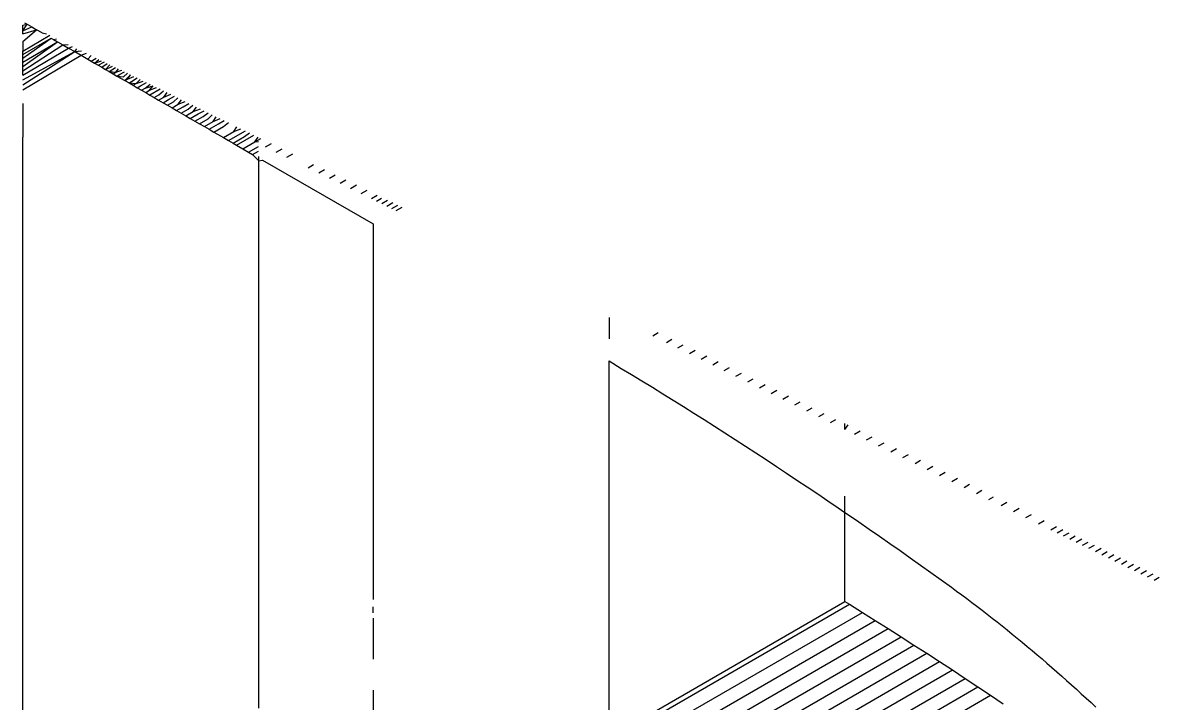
# Model space of a CAD drawing. Header units: millimetres. Extents: x 153 to 4750, y 92 to 3343.
# Drawn here: x 3709.82 to 3720.04, y 2596.24 to 2602.36 of the extents above; entities that cross this region are included whole.
import ezdxf

# ---------------------------------------------------------------- set-up
doc = ezdxf.new("R2010")
doc.units = ezdxf.units.MM

msp = doc.modelspace()

# ---------------------------------------------------------------- linework, layer by layer
for p, q in [((3709.816, 2602.34), (3709.855, 2602.349)), ((3709.816, 2602.29), (3709.855, 2602.349)), ((3709.816, 2602.29), (3709.816, 2602.34)), ((3709.816, 2602.29), (3709.898, 2602.324)), ((3709.816, 2602.262), (3709.941, 2602.299)), ((3709.816, 2602.193), (3709.941, 2602.299)), ((3709.816, 2602.262), (3709.816, 2602.29)), ((3709.832, 2602.362), (3709.855, 2602.349)), ((3709.855, 2602.349), (3709.898, 2602.324)), ((3709.898, 2602.324), (3709.941, 2602.299)), ((3709.992, 2602.27), (3709.941, 2602.299)), ((3709.816, 2602.107), (3710.061, 2602.249)), ((3709.816, 2602.075), (3710.072, 2602.224)), ((3709.816, 2602.042), (3710.072, 2602.224)), ((3709.816, 2602.193), (3709.816, 2602.107)), ((3709.816, 2602.006), (3710.129, 2602.191)), ((3709.816, 2601.969), (3710.129, 2602.191)), ((3709.992, 2602.27), (3710.031, 2602.262)), ((3710.072, 2602.224), (3710.094, 2602.211)), ((3710.094, 2602.211), (3710.121, 2602.218)), ((3710.094, 2602.211), (3710.129, 2602.191)), ((3710.129, 2602.191), (3710.177, 2602.163)), ((3709.816, 2601.93), (3710.177, 2602.163)), ((3709.816, 2601.889), (3710.229, 2602.133)), ((3709.816, 2602.075), (3709.816, 2602.107)), ((3709.816, 2601.847), (3710.284, 2602.102)), ((3709.816, 2601.803), (3710.284, 2602.102)), ((3709.816, 2602.042), (3709.816, 2602.075)), ((3710.177, 2602.163), (3710.226, 2602.166)), ((3710.177, 2602.163), (3710.229, 2602.133)), ((3710.229, 2602.133), (3710.264, 2602.148)), ((3710.229, 2602.133), (3710.284, 2602.102)), ((3710.284, 2602.102), (3710.304, 2602.128)), ((3710.284, 2602.102), (3710.345, 2602.108)), ((3710.284, 2602.102), (3710.341, 2602.069)), ((3710.341, 2602.069), (3710.39, 2602.088)), ((3709.816, 2601.757), (3710.341, 2602.069)), ((3709.816, 2602.006), (3709.816, 2602.042)), ((3709.816, 2601.969), (3709.816, 2602.006)), ((3710.341, 2602.069), (3710.401, 2602.034)), ((3710.401, 2602.034), (3710.432, 2602.066)), ((3710.401, 2602.034), (3710.432, 2602.016)), ((3710.432, 2602.016), (3710.478, 2602.043)), ((3710.432, 2602.016), (3710.463, 2601.998)), ((3710.463, 2601.998), (3710.502, 2602.032)), ((3710.463, 2601.998), (3710.526, 2602.02)), ((3710.463, 2601.998), (3710.495, 2601.98)), ((3710.495, 2601.98), (3710.552, 2602.009)), ((3710.495, 2601.98), (3710.528, 2601.961)), ((3710.528, 2601.961), (3710.575, 2601.996)), ((3710.561, 2601.942), (3710.6, 2601.984)), ((3709.816, 2601.93), (3709.816, 2601.969)), ((3709.816, 2601.889), (3709.816, 2601.93)), ((3710.528, 2601.961), (3710.561, 2601.942)), ((3710.561, 2601.942), (3710.625, 2601.971)), ((3710.561, 2601.942), (3710.595, 2601.922)), ((3710.595, 2601.922), (3710.651, 2601.959)), ((3710.595, 2601.922), (3710.629, 2601.902)), ((3710.595, 2601.922), (3710.653, 2601.916)), ((3710.629, 2601.902), (3710.653, 2601.916)), ((3710.629, 2601.902), (3710.664, 2601.882)), ((3710.653, 2601.916), (3710.677, 2601.946)), ((3710.653, 2601.916), (3710.706, 2601.934)), ((3710.664, 2601.882), (3710.686, 2601.895)), ((3710.664, 2601.882), (3710.722, 2601.875)), ((3710.664, 2601.882), (3710.735, 2601.841)), ((3710.686, 2601.895), (3710.731, 2601.92)), ((3710.722, 2601.875), (3710.758, 2601.907)), ((3710.735, 2601.841), (3710.786, 2601.893)), ((3710.758, 2601.854), (3710.786, 2601.893)), ((3710.758, 2601.854), (3710.814, 2601.879)), ((3710.735, 2601.841), (3710.758, 2601.854)), ((3710.735, 2601.841), (3710.772, 2601.82)), ((3710.772, 2601.82), (3710.795, 2601.833)), ((3710.772, 2601.82), (3710.808, 2601.799)), ((3710.772, 2601.82), (3710.835, 2601.814)), ((3710.795, 2601.833), (3710.844, 2601.867)), ((3710.808, 2601.799), (3710.835, 2601.814)), ((3710.808, 2601.799), (3710.846, 2601.777)), ((3710.835, 2601.814), (3710.871, 2601.852)), ((3710.835, 2601.814), (3710.9, 2601.837)), ((3710.846, 2601.777), (3710.875, 2601.794)), ((3710.846, 2601.777), (3710.883, 2601.755)), ((3710.875, 2601.794), (3710.93, 2601.823)), ((3710.883, 2601.755), (3710.916, 2601.774)), ((3710.916, 2601.774), (3710.961, 2601.809)), ((3710.916, 2601.774), (3710.99, 2601.794)), ((3710.957, 2601.754), (3710.99, 2601.794)), ((3710.957, 2601.754), (3711.02, 2601.779)), ((3710.883, 2601.755), (3710.922, 2601.733)), ((3710.922, 2601.733), (3710.957, 2601.754)), ((3710.922, 2601.733), (3710.96, 2601.711)), ((3711.051, 2601.764), (3710.96, 2601.711)), ((3710.96, 2601.711), (3710.999, 2601.689)), ((3710.999, 2601.689), (3711.041, 2601.713)), ((3710.999, 2601.689), (3711.038, 2601.666)), ((3711.038, 2601.666), (3711.084, 2601.692)), ((3711.038, 2601.666), (3711.078, 2601.643)), ((3711.041, 2601.713), (3711.082, 2601.748)), ((3711.078, 2601.643), (3711.127, 2601.671)), ((3711.084, 2601.692), (3711.114, 2601.733)), ((3711.084, 2601.692), (3711.148, 2601.718)), ((3711.127, 2601.671), (3711.18, 2601.703)), ((3711.171, 2601.65), (3711.212, 2601.687)), ((3711.214, 2601.629), (3711.244, 2601.67)), ((3709.816, 2601.636), (3709.816, 2601.333)), ((3711.078, 2601.643), (3711.118, 2601.62)), ((3711.118, 2601.62), (3711.171, 2601.65)), ((3711.118, 2601.62), (3711.159, 2601.597)), ((3711.159, 2601.597), (3711.214, 2601.629)), ((3711.159, 2601.597), (3711.199, 2601.573)), ((3711.199, 2601.573), (3711.259, 2601.607)), ((3711.199, 2601.573), (3711.24, 2601.549)), ((3711.214, 2601.629), (3711.277, 2601.653)), ((3711.24, 2601.549), (3711.303, 2601.586)), ((3711.259, 2601.607), (3711.311, 2601.637)), ((3711.282, 2601.525), (3711.348, 2601.564)), ((3711.303, 2601.586), (3711.346, 2601.621)), ((3711.348, 2601.564), (3711.379, 2601.604)), ((3711.348, 2601.564), (3711.414, 2601.587)), ((3711.393, 2601.542), (3711.449, 2601.57)), ((3711.24, 2601.549), (3711.282, 2601.525)), ((3711.282, 2601.525), (3711.323, 2601.501)), ((3711.323, 2601.501), (3711.393, 2601.542)), ((3711.323, 2601.501), (3711.365, 2601.477)), ((3711.365, 2601.477), (3711.438, 2601.52)), ((3711.365, 2601.477), (3711.407, 2601.453)), ((3711.407, 2601.453), (3711.484, 2601.497)), ((3711.438, 2601.52), (3711.484, 2601.552)), ((3711.45, 2601.428), (3711.53, 2601.475)), ((3711.484, 2601.497), (3711.52, 2601.535)), ((3711.53, 2601.475), (3711.556, 2601.517)), ((3711.53, 2601.475), (3711.592, 2601.5)), ((3711.576, 2601.452), (3711.629, 2601.482)), ((3711.623, 2601.43), (3711.666, 2601.464)), ((3711.407, 2601.453), (3711.45, 2601.428)), ((3711.45, 2601.428), (3711.492, 2601.404)), ((3711.492, 2601.404), (3711.576, 2601.452)), ((3711.492, 2601.404), (3711.535, 2601.379)), ((3711.535, 2601.379), (3711.623, 2601.43)), ((3711.535, 2601.379), (3711.596, 2601.344)), ((3711.621, 2601.329), (3711.716, 2601.384)), ((3711.667, 2601.303), (3711.819, 2601.391)), ((3711.716, 2601.384), (3711.741, 2601.427)), ((3711.716, 2601.384), (3711.779, 2601.409)), ((3711.81, 2601.338), (3711.856, 2601.371)), ((3709.816, 2601.303), (3709.816, 2601.333)), ((3709.816, 2601.273), (3709.816, 2601.303)), ((3709.816, 2601.243), (3709.816, 2601.273)), ((3711.596, 2601.344), (3711.621, 2601.329)), ((3711.621, 2601.329), (3711.667, 2601.303)), ((3711.667, 2601.303), (3711.708, 2601.279)), ((3711.708, 2601.279), (3711.81, 2601.338)), ((3711.708, 2601.279), (3711.738, 2601.262)), ((3711.738, 2601.262), (3711.894, 2601.352)), ((3711.738, 2601.262), (3711.796, 2601.229)), ((3711.796, 2601.229), (3711.905, 2601.292)), ((3711.905, 2601.292), (3711.934, 2601.333)), ((3711.905, 2601.292), (3711.957, 2601.322)), ((3711.905, 2601.292), (3711.937, 2601.293)), ((3712, 2601.245), (3712.052, 2601.275)), ((3709.816, 2601.212), (3709.816, 2601.243)), ((3709.816, 2601.18), (3709.816, 2601.212)), ((3709.816, 2601.148), (3709.816, 2601.18)), ((3711.796, 2601.229), (3711.848, 2601.199)), ((3711.848, 2601.199), (3711.935, 2601.249)), ((3711.848, 2601.199), (3711.884, 2601.178)), ((3711.884, 2601.178), (3711.936, 2601.207)), ((3711.884, 2601.178), (3711.938, 2601.121)), ((3711.938, 2601.121), (3711.938, 2601.16)), ((3712.096, 2601.199), (3712.148, 2601.229)), ((3712.192, 2601.152), (3712.244, 2601.182)), ((3709.816, 2601.116), (3709.816, 2601.148)), ((3709.816, 2601.084), (3709.816, 2601.116)), ((3709.816, 2601.051), (3709.816, 2601.084)), ((3711.938, 2601.121), (3711.972, 2601.127)), ((3711.938, 2601.078), (3711.938, 2601.121)), ((3711.938, 2601.033), (3711.938, 2601.078)), ((3711.972, 2601.127), (3712.967, 2600.552)), ((3712.384, 2601.058), (3712.432, 2601.086)), ((3709.816, 2601.017), (3709.816, 2601.051)), ((3709.816, 2600.984), (3709.816, 2601.017)), ((3709.816, 2600.95), (3709.816, 2600.984)), ((3711.938, 2600.989), (3711.938, 2601.033)), ((3711.938, 2600.944), (3711.938, 2600.989)), ((3712.48, 2601.012), (3712.531, 2601.041)), ((3712.575, 2600.965), (3712.627, 2600.995)), ((3709.816, 2600.915), (3709.816, 2600.95)), ((3709.816, 2600.881), (3709.816, 2600.915)), ((3709.816, 2600.845), (3709.816, 2600.881)), ((3711.938, 2600.899), (3711.938, 2600.944)), ((3711.938, 2600.854), (3711.938, 2600.899)), ((3711.938, 2600.808), (3711.938, 2600.854)), ((3712.671, 2600.918), (3712.722, 2600.948)), ((3712.765, 2600.872), (3712.819, 2600.903)), ((3712.859, 2600.826), (3712.913, 2600.857)), ((3709.816, 2600.81), (3709.816, 2600.845)), ((3709.816, 2600.774), (3709.816, 2600.81)), ((3709.816, 2600.738), (3709.816, 2600.774)), ((3711.938, 2600.762), (3711.938, 2600.808)), ((3711.938, 2600.716), (3711.938, 2600.762)), ((3712.953, 2600.781), (3713.004, 2600.811)), ((3712.999, 2600.758), (3713.043, 2600.784)), ((3713.045, 2600.736), (3713.097, 2600.765)), ((3709.816, 2600.701), (3709.816, 2600.738)), ((3709.816, 2600.664), (3709.816, 2600.701)), ((3709.816, 2600.627), (3709.816, 2600.664)), ((3711.938, 2600.669), (3711.938, 2600.716)), ((3711.938, 2600.622), (3711.938, 2600.669)), ((3713.091, 2600.713), (3713.144, 2600.744)), ((3713.137, 2600.691), (3713.188, 2600.721)), ((3713.175, 2600.672), (3713.227, 2600.702)), ((3709.816, 2600.589), (3709.816, 2600.627)), ((3709.816, 2600.551), (3709.816, 2600.589)), ((3709.816, 2600.513), (3709.816, 2600.551)), ((3711.938, 2600.575), (3711.938, 2600.622)), ((3711.938, 2600.527), (3711.938, 2600.575)), ((3712.967, 2600.552), (3712.967, 2597.174)), ((3709.816, 2600.474), (3709.816, 2600.513)), ((3709.816, 2600.435), (3709.816, 2600.474)), ((3711.938, 2600.479), (3711.938, 2600.527)), ((3711.938, 2600.431), (3711.938, 2600.479)), ((3709.816, 2600.396), (3709.816, 2600.435)), ((3709.816, 2600.356), (3709.816, 2600.396)), ((3709.816, 2600.316), (3709.816, 2600.356)), ((3711.938, 2600.383), (3711.938, 2600.431)), ((3711.938, 2600.334), (3711.938, 2600.383)), ((3709.816, 2600.276), (3709.816, 2600.316)), ((3709.816, 2600.235), (3709.816, 2600.276)), ((3709.816, 2600.194), (3709.816, 2600.235)), ((3711.938, 2600.285), (3711.938, 2600.334)), ((3711.938, 2600.236), (3711.938, 2600.285)), ((3711.938, 2600.186), (3711.938, 2600.236)), ((3709.816, 2600.152), (3709.816, 2600.194)), ((3709.816, 2600.111), (3709.816, 2600.152)), ((3711.938, 2600.136), (3711.938, 2600.186)), ((3711.938, 2600.086), (3711.938, 2600.136)), ((3709.816, 2600.068), (3709.816, 2600.111)), ((3709.816, 2600.026), (3709.816, 2600.068)), ((3711.938, 2600.035), (3711.938, 2600.086)), ((3711.938, 2599.984), (3711.938, 2600.035)), ((3709.816, 2599.983), (3709.816, 2600.026)), ((3709.816, 2599.94), (3709.816, 2599.983)), ((3709.816, 2599.897), (3709.816, 2599.94)), ((3711.938, 2599.933), (3711.938, 2599.984)), ((3711.938, 2599.882), (3711.938, 2599.933)), ((3709.816, 2599.853), (3709.816, 2599.897)), ((3709.816, 2599.809), (3709.816, 2599.853)), ((3711.938, 2599.83), (3711.938, 2599.882)), ((3711.938, 2599.778), (3711.938, 2599.83)), ((3709.816, 2599.764), (3709.816, 2599.809)), ((3709.816, 2599.72), (3709.816, 2599.764)), ((3711.938, 2599.726), (3711.938, 2599.778)), ((3711.938, 2599.673), (3711.938, 2599.726)), ((3709.816, 2599.674), (3709.816, 2599.72)), ((3709.816, 2599.629), (3709.816, 2599.674)), ((3709.816, 2599.583), (3709.816, 2599.629)), ((3711.938, 2599.62), (3711.938, 2599.673)), ((3715.089, 2599.711), (3715.089, 2599.52)), ((3709.816, 2599.537), (3709.816, 2599.583)), ((3709.816, 2599.491), (3709.816, 2599.537)), ((3711.938, 2599.567), (3711.938, 2599.62)), ((3711.938, 2599.514), (3711.938, 2599.567)), ((3715.482, 2599.547), (3715.531, 2599.575)), ((3709.816, 2599.444), (3709.816, 2599.491)), ((3709.816, 2599.397), (3709.816, 2599.444)), ((3711.938, 2599.46), (3711.938, 2599.514)), ((3711.938, 2599.406), (3711.938, 2599.46)), ((3715.605, 2599.487), (3715.655, 2599.517)), ((3715.708, 2599.437), (3715.755, 2599.464)), ((3709.816, 2599.35), (3709.816, 2599.397)), ((3709.816, 2599.303), (3709.816, 2599.35)), ((3711.938, 2599.352), (3711.938, 2599.406)), ((3711.938, 2599.297), (3711.938, 2599.352)), ((3715.089, 2595.93), (3715.089, 2599.32)), ((3715.089, 2599.32), (3715.199, 2599.253)), ((3715.812, 2599.386), (3715.863, 2599.416)), ((3715.916, 2599.335), (3715.967, 2599.365)), ((3709.816, 2599.255), (3709.816, 2599.303)), ((3709.816, 2599.207), (3709.816, 2599.255)), ((3711.938, 2599.242), (3711.938, 2599.297)), ((3711.938, 2599.187), (3711.938, 2599.242)), ((3715.199, 2599.253), (3715.292, 2599.197)), ((3716.021, 2599.284), (3716.071, 2599.314)), ((3716.125, 2599.233), (3716.173, 2599.261)), ((3709.816, 2599.158), (3709.816, 2599.207)), ((3709.816, 2599.109), (3709.816, 2599.158)), ((3711.938, 2599.132), (3711.938, 2599.187)), ((3711.938, 2599.076), (3711.938, 2599.132)), ((3715.292, 2599.197), (3715.385, 2599.14)), ((3715.385, 2599.14), (3715.479, 2599.083)), ((3716.23, 2599.182), (3716.281, 2599.211)), ((3716.336, 2599.131), (3716.386, 2599.16)), ((3709.816, 2599.06), (3709.816, 2599.109)), ((3709.816, 2599.011), (3709.816, 2599.06)), ((3709.816, 2598.961), (3709.816, 2599.011)), ((3711.938, 2599.021), (3711.938, 2599.076)), ((3711.938, 2598.965), (3711.938, 2599.021)), ((3715.479, 2599.083), (3715.572, 2599.025)), ((3715.572, 2599.025), (3715.665, 2598.967)), ((3716.441, 2599.079), (3716.492, 2599.108)), ((3716.547, 2599.028), (3716.598, 2599.057)), ((3709.816, 2598.911), (3709.816, 2598.961)), ((3709.816, 2598.861), (3709.816, 2598.911)), ((3711.938, 2598.908), (3711.938, 2598.965)), ((3711.938, 2598.852), (3711.938, 2598.908)), ((3715.665, 2598.967), (3715.758, 2598.909)), ((3715.758, 2598.909), (3715.851, 2598.851)), ((3716.653, 2598.976), (3716.704, 2599.005)), ((3716.76, 2598.924), (3716.809, 2598.952)), ((3709.816, 2598.81), (3709.816, 2598.861)), ((3709.816, 2598.759), (3709.816, 2598.81)), ((3711.938, 2598.795), (3711.938, 2598.852)), ((3715.851, 2598.851), (3715.944, 2598.792)), ((3716.867, 2598.872), (3716.914, 2598.899)), ((3716.974, 2598.82), (3717.022, 2598.848)), ((3709.816, 2598.708), (3709.816, 2598.759)), ((3709.816, 2598.657), (3709.816, 2598.708)), ((3711.938, 2598.738), (3711.938, 2598.795)), ((3711.938, 2598.68), (3711.938, 2598.738)), ((3715.944, 2598.792), (3716.037, 2598.733)), ((3716.037, 2598.733), (3716.129, 2598.673)), ((3717.081, 2598.767), (3717.128, 2598.794)), ((3717.21, 2598.704), (3717.21, 2598.758)), ((3717.21, 2598.704), (3717.239, 2598.744)), ((3709.816, 2598.605), (3709.816, 2598.657)), ((3709.816, 2598.553), (3709.816, 2598.605)), ((3711.938, 2598.623), (3711.938, 2598.68)), ((3711.938, 2598.565), (3711.938, 2598.623)), ((3716.129, 2598.673), (3716.222, 2598.613)), ((3716.222, 2598.613), (3716.315, 2598.553)), ((3717.297, 2598.662), (3717.347, 2598.691)), ((3717.405, 2598.609), (3717.455, 2598.638)), ((3709.816, 2598.501), (3709.816, 2598.553)), ((3709.816, 2598.448), (3709.816, 2598.501)), ((3711.938, 2598.507), (3711.938, 2598.565)), ((3711.938, 2598.448), (3711.938, 2598.507)), ((3716.315, 2598.553), (3716.408, 2598.493)), ((3717.513, 2598.556), (3717.562, 2598.584)), ((3717.622, 2598.503), (3717.673, 2598.532)), ((3709.816, 2598.395), (3709.816, 2598.448)), ((3709.816, 2598.342), (3709.816, 2598.395)), ((3711.938, 2598.39), (3711.938, 2598.448)), ((3716.408, 2598.493), (3716.501, 2598.432)), ((3716.501, 2598.432), (3716.594, 2598.371)), ((3717.731, 2598.45), (3717.782, 2598.479)), ((3717.841, 2598.397), (3717.891, 2598.426)), ((3709.816, 2598.289), (3709.816, 2598.342)), ((3711.938, 2598.331), (3711.938, 2598.39)), ((3711.938, 2598.272), (3711.938, 2598.331)), ((3716.594, 2598.371), (3716.686, 2598.31)), ((3716.686, 2598.31), (3716.779, 2598.248)), ((3717.95, 2598.343), (3718.001, 2598.372)), ((3718.06, 2598.29), (3718.111, 2598.319)), ((3709.816, 2598.235), (3709.816, 2598.289)), ((3709.816, 2598.181), (3709.816, 2598.235)), ((3711.938, 2598.212), (3711.938, 2598.272)), ((3711.938, 2598.153), (3711.938, 2598.212)), ((3716.779, 2598.248), (3716.872, 2598.186)), ((3718.171, 2598.236), (3718.221, 2598.265)), ((3718.281, 2598.182), (3718.331, 2598.211)), ((3709.816, 2598.127), (3709.816, 2598.181)), ((3709.816, 2598.072), (3709.816, 2598.127)), ((3711.938, 2598.093), (3711.938, 2598.153)), ((3711.938, 2598.033), (3711.938, 2598.093)), ((3716.872, 2598.186), (3716.965, 2598.124)), ((3716.965, 2598.124), (3717.057, 2598.061)), ((3717.21, 2597.957), (3717.21, 2598.103)), ((3718.392, 2598.128), (3718.44, 2598.156)), ((3718.503, 2598.074), (3718.546, 2598.098)), ((3709.816, 2598.018), (3709.816, 2598.072)), ((3709.816, 2597.963), (3709.816, 2598.018)), ((3711.938, 2597.973), (3711.938, 2598.033)), ((3717.057, 2598.061), (3717.15, 2597.998)), ((3717.15, 2597.998), (3717.21, 2597.957)), ((3718.615, 2598.019), (3718.665, 2598.048)), ((3718.726, 2597.965), (3718.776, 2597.994)), ((3709.816, 2597.907), (3709.816, 2597.963)), ((3709.816, 2597.852), (3709.816, 2597.907)), ((3711.938, 2597.912), (3711.938, 2597.973)), ((3711.938, 2597.851), (3711.938, 2597.912)), ((3717.21, 2597.957), (3717.243, 2597.935)), ((3717.21, 2597.155), (3717.21, 2597.957)), ((3717.243, 2597.935), (3717.335, 2597.871)), ((3718.838, 2597.91), (3718.888, 2597.939)), ((3718.951, 2597.855), (3719.002, 2597.885)), ((3709.816, 2597.796), (3709.816, 2597.852)), ((3709.816, 2597.74), (3709.816, 2597.796)), ((3711.938, 2597.79), (3711.938, 2597.851)), ((3711.938, 2597.729), (3711.938, 2597.79)), ((3717.335, 2597.871), (3717.428, 2597.807)), ((3717.428, 2597.807), (3717.521, 2597.743)), ((3719.063, 2597.8), (3719.113, 2597.829)), ((3719.12, 2597.773), (3719.17, 2597.802)), ((3709.816, 2597.683), (3709.816, 2597.74)), ((3709.816, 2597.627), (3709.816, 2597.683)), ((3711.938, 2597.606), (3711.938, 2597.729)), ((3717.521, 2597.743), (3717.613, 2597.678)), ((3719.176, 2597.745), (3719.226, 2597.774)), ((3719.233, 2597.717), (3719.281, 2597.745)), ((3719.29, 2597.69), (3719.34, 2597.718)), ((3719.348, 2597.662), (3719.398, 2597.69)), ((3709.816, 2597.57), (3709.816, 2597.627)), ((3711.938, 2597.482), (3711.938, 2597.606)), ((3717.613, 2597.678), (3717.706, 2597.613)), ((3717.706, 2597.613), (3717.798, 2597.548)), ((3719.405, 2597.634), (3719.455, 2597.662)), ((3719.463, 2597.605), (3719.513, 2597.634)), ((3719.521, 2597.577), (3719.569, 2597.605)), ((3719.579, 2597.549), (3719.629, 2597.578)), ((3709.816, 2597.513), (3709.816, 2597.57)), ((3709.816, 2597.455), (3709.816, 2597.513)), ((3711.938, 2597.357), (3711.938, 2597.482)), ((3717.798, 2597.548), (3717.891, 2597.482)), ((3717.891, 2597.482), (3717.983, 2597.416)), ((3719.637, 2597.52), (3719.687, 2597.549)), ((3719.696, 2597.492), (3719.745, 2597.521)), ((3719.754, 2597.463), (3719.804, 2597.492)), ((3709.816, 2597.398), (3709.816, 2597.455)), ((3709.816, 2597.34), (3709.816, 2597.398)), ((3717.983, 2597.416), (3718.076, 2597.35)), ((3719.813, 2597.435), (3719.863, 2597.464)), ((3719.872, 2597.406), (3719.922, 2597.435)), ((3719.931, 2597.377), (3719.981, 2597.406)), ((3719.991, 2597.348), (3720.037, 2597.375)), ((3709.816, 2597.282), (3709.816, 2597.34)), ((3709.816, 2597.223), (3709.816, 2597.282)), ((3711.938, 2597.231), (3711.938, 2597.357)), ((3718.076, 2597.35), (3718.168, 2597.284)), ((3718.168, 2597.284), (3718.214, 2597.25)), ((3709.816, 2597.165), (3709.816, 2597.223)), ((3711.938, 2597.105), (3711.938, 2597.231)), ((3718.214, 2597.25), (3718.26, 2597.216)), ((3718.26, 2597.216), (3718.306, 2597.182)), ((3718.306, 2597.182), (3718.352, 2597.148)), ((3709.816, 2597.106), (3709.816, 2597.165)), ((3709.816, 2597.047), (3709.816, 2597.106)), ((3711.938, 2596.977), (3711.938, 2597.105)), ((3712.967, 2597.053), (3712.967, 2597.108)), ((3715.089, 2595.93), (3717.21, 2597.155)), ((3715.128, 2595.906), (3717.25, 2597.131)), ((3717.21, 2597.155), (3717.25, 2597.131)), ((3717.25, 2597.131), (3717.367, 2597.058)), ((3718.352, 2597.148), (3718.397, 2597.113)), ((3718.397, 2597.113), (3718.443, 2597.078)), ((3718.443, 2597.078), (3718.488, 2597.043)), ((3709.816, 2596.988), (3709.816, 2597.047)), ((3709.816, 2596.928), (3709.816, 2596.988)), ((3711.938, 2596.849), (3711.938, 2596.977)), ((3712.967, 2597.007), (3712.967, 2596.637)), ((3715.245, 2595.833), (3717.367, 2597.058)), ((3715.362, 2595.761), (3717.483, 2596.985)), ((3717.367, 2597.058), (3717.483, 2596.985)), ((3717.483, 2596.985), (3717.599, 2596.912)), ((3718.488, 2597.043), (3718.534, 2597.007)), ((3718.534, 2597.007), (3718.579, 2596.972)), ((3718.579, 2596.972), (3718.624, 2596.936)), ((3709.816, 2596.868), (3709.816, 2596.928)), ((3709.816, 2596.808), (3709.816, 2596.868)), ((3715.478, 2595.687), (3717.599, 2596.912)), ((3717.599, 2596.912), (3717.715, 2596.838)), ((3718.624, 2596.936), (3718.67, 2596.9)), ((3718.67, 2596.9), (3718.715, 2596.863)), ((3718.715, 2596.863), (3718.76, 2596.827)), ((3709.816, 2596.748), (3709.816, 2596.808)), ((3711.938, 2596.72), (3711.938, 2596.849)), ((3715.594, 2595.614), (3717.715, 2596.838)), ((3715.71, 2595.54), (3717.831, 2596.764)), ((3717.715, 2596.838), (3717.831, 2596.764)), ((3717.831, 2596.764), (3717.946, 2596.69)), ((3718.76, 2596.827), (3718.804, 2596.79)), ((3718.804, 2596.79), (3718.849, 2596.752)), ((3709.816, 2596.687), (3709.816, 2596.748)), ((3709.816, 2596.626), (3709.816, 2596.687)), ((3711.938, 2596.59), (3711.938, 2596.72)), ((3715.825, 2595.465), (3717.946, 2596.69)), ((3717.946, 2596.69), (3718.062, 2596.615)), ((3718.849, 2596.752), (3718.894, 2596.715)), ((3718.894, 2596.715), (3718.939, 2596.677)), ((3718.939, 2596.677), (3718.983, 2596.639)), ((3709.816, 2596.566), (3709.816, 2596.626)), ((3709.816, 2596.504), (3709.816, 2596.566)), ((3711.938, 2596.459), (3711.938, 2596.59)), ((3715.94, 2595.39), (3718.062, 2596.615)), ((3718.062, 2596.615), (3718.176, 2596.54)), ((3718.983, 2596.639), (3719.027, 2596.601)), ((3719.027, 2596.601), (3719.072, 2596.563)), ((3719.072, 2596.563), (3719.116, 2596.524)), ((3709.816, 2596.381), (3709.816, 2596.504)), ((3711.938, 2596.328), (3711.938, 2596.459)), ((3716.055, 2595.315), (3718.176, 2596.54)), ((3716.17, 2595.239), (3718.291, 2596.464)), ((3718.176, 2596.54), (3718.291, 2596.464)), ((3718.291, 2596.464), (3718.405, 2596.388)), ((3719.116, 2596.524), (3719.16, 2596.485)), ((3719.16, 2596.485), (3719.204, 2596.446)), ((3709.816, 2596.257), (3709.816, 2596.381)), ((3712.967, 2596.357), (3712.967, 2586.372)), ((3716.284, 2595.163), (3718.405, 2596.388)), ((3718.405, 2596.388), (3718.519, 2596.312)), ((3719.204, 2596.446), (3719.248, 2596.406)), ((3719.248, 2596.406), (3719.292, 2596.366)), ((3719.292, 2596.366), (3719.336, 2596.326)), ((3709.816, 2596.132), (3709.816, 2596.257)), ((3711.938, 2596.195), (3711.938, 2596.328)), ((3716.398, 2595.087), (3718.519, 2596.312)), ((3718.519, 2596.312), (3718.633, 2596.235)), ((3719.336, 2596.326), (3719.38, 2596.286)), ((3719.38, 2596.286), (3719.423, 2596.246)), ((3719.423, 2596.246), (3719.467, 2596.205))]:
    msp.add_line(p, q)

doc.saveas('drawing.dxf')
